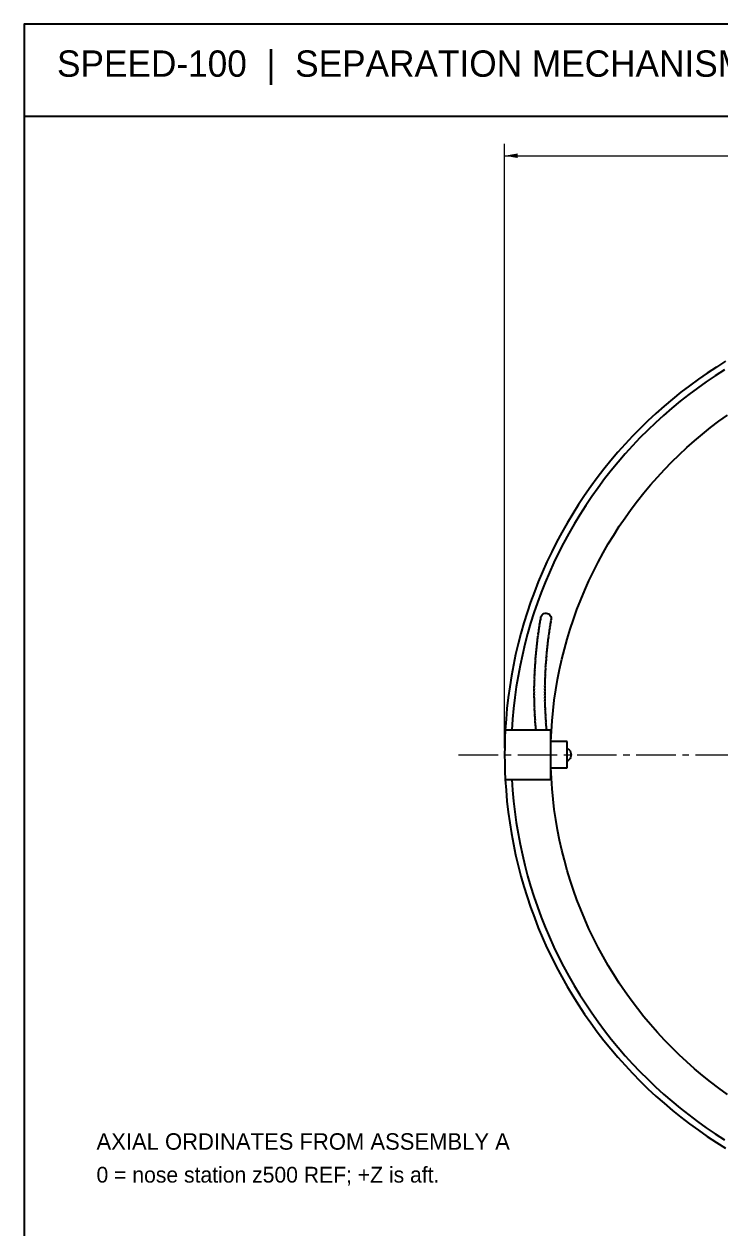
# Model space of a CAD drawing. Header units: millimetres. Extents: x 7 to 631, y -50 to 413.
# Drawn here: x 7 to 112.9, y 230 to 413 of the extents above; entities that cross this region are included whole.
import ezdxf

# ---------------------------------------------------------------- set-up
doc = ezdxf.new("R2010")
doc.units = ezdxf.units.MM
doc.linetypes.add('CENTER_STD', pattern=[9, 6, -1, 1, -1])
for name, color, linetype, lineweight in [('BORDER', 7, 'Continuous', 30), ('CENTER', 7, 'CENTER_STD', 13), ('DIM', 7, 'Continuous', 15), ('NOTES', 7, 'Continuous', 18), ('VISIBLE', 7, 'Continuous', 30)]:
    doc.layers.add(name, color=color, linetype=linetype, lineweight=lineweight)

msp = doc.modelspace()

# ---------------------------------------------------------------- linework, layer by layer
at = {"layer": 'BORDER'}
msp.add_line((7, 399), (587, 399), dxfattribs=at)
msp.add_lwpolyline([(7, 7), (587, 7), (587, 413), (7, 413)], close=True, dxfattribs=at)
at = {"layer": 'CENTER'}
msp.add_line((73, 302), (227, 302), dxfattribs=at)
at = {"layer": 'DIM'}
for p, q in [((80, 303), (80, 394.8)), ((80, 393), (220, 393))]:
    msp.add_line(p, q, dxfattribs=at)
msp.add_solid([(80, 393), (82, 393.35), (82, 392.65)], dxfattribs=at)
at = {"layer": 'VISIBLE'}
for points in [[(113.57579, 361.77689), (112.17196, 360.898555), (110.789305, 359.98725), (109.42859, 359.0435), (108.09058, 358.06782), (106.77603, 357.06077), (105.485665, 356.0229), (104.22021, 354.9548), (102.980375, 353.857065), (101.76686, 352.730305), (100.58033, 351.57516), (99.42146, 350.392265), (98.2909, 349.182295), (97.189275, 347.945915), (96.1172, 346.683825), (95.075285, 345.396725), (94.06411, 344.08534), (93.084235, 342.750405), (92.13621, 341.39266), (91.22057, 340.012875), (90.337825, 338.611815), (89.48847, 337.190265), (88.67298, 335.74902), (87.891805, 334.28889), (87.145395, 332.81069), (86.434155, 331.315245), (85.758495, 329.803395), (85.11878, 328.275985), (84.51538, 326.73387), (83.948625, 325.177915), (83.418835, 323.608985), (82.926305, 322.027965), (82.471315, 320.435735), (82.05411, 318.83319), (81.674935, 317.221225), (81.334, 315.60074), (81.031485, 313.972645), (80.767575, 312.337845), (80.542405, 310.697265), (80.356105, 309.051815), (80.208785, 307.40242), (80.10052, 305.75)], [(113.378325, 360.47951), (111.98991, 359.58674), (110.623245, 358.66102), (109.279115, 357.702865), (107.95829, 356.712835), (106.661525, 355.691495), (105.38956, 354.639425), (104.14313, 353.557225), (102.922945, 352.445525), (101.7297, 351.30495), (100.56408, 350.13616), (99.426755, 348.93982), (98.31837, 347.71662), (97.239565, 346.46725), (96.190955, 345.192435), (95.17314, 343.8929), (94.1867, 342.56939), (93.232205, 341.222665), (92.310195, 339.85349), (91.421205, 338.46265), (90.56574, 337.050945), (89.744285, 335.619175), (88.95732, 334.16817), (88.205285, 332.698755), (87.48862, 331.211765), (86.80773, 329.708065), (86.163, 328.1885), (85.55481, 326.653955), (84.9835, 325.105295), (84.4494, 323.54341), (83.95281, 321.9692), (83.494025, 320.38356), (83.0733, 318.7874), (82.690875, 317.181635), (82.346975, 315.567175), (82.04179, 313.944955), (81.7755, 312.315895), (81.548255, 310.680935), (81.360185, 309.041005), (81.211395, 307.39705), (81.10198, 305.75)], [(87.031755, 304), (87.101685, 305.577995), (87.211155, 307.153735), (87.360095, 308.72624), (87.54841, 310.294515), (87.775985, 311.85758), (88.04267, 313.414445), (88.348305, 314.964135), (88.692695, 316.505675), (89.075625, 318.038095), (89.49685, 319.560435), (89.95611, 321.07174), (90.45311, 322.57105), (90.987545, 324.057435), (91.559075, 325.52995), (92.167345, 326.987675), (92.811965, 328.42969), (93.492535, 329.855095), (94.208625, 331.26299), (94.95979, 332.65249), (95.74555, 334.02272), (96.565415, 335.37282), (97.41887, 336.70194), (98.30538, 338.00925), (99.224385, 339.293925), (100.175305, 340.55515), (101.157545, 341.792145), (102.17049, 343.004125), (103.213505, 344.19033), (104.285925, 345.35001), (105.387085, 346.48244), (106.516285, 347.58691), (107.67282, 348.662725), (108.855965, 349.709205), (110.064975, 350.725695), (111.299085, 351.71156), (112.55752, 352.66617), (113.839495, 353.588935)], [(85.40636, 322.11272), (85.399545, 322.27768), (85.42674, 322.44053), (85.486785, 322.59433)], [(85.486785, 322.59433), (85.48198, 322.770605), (85.51591, 322.94365), (85.586925, 323.10506), (85.69158, 323.24699), (85.824785, 323.36254), (85.98007, 323.446105), (86.14989, 323.493615), (86.325995, 323.50277), (86.499825, 323.47312), (86.662935, 323.406105), (86.8074, 323.304985), (86.926205, 323.17467), (87.013575, 323.021495), (87.06526, 322.8529), (87.078755, 322.677075), (87.0534, 322.502565), (86.990435, 322.33785)], [(86.990435, 322.33785), (86.996355, 322.17672), (86.96985, 322.01767), (86.91199, 321.86717)], [(85.12049, 320.185555), (85.10906, 320.34959), (85.131405, 320.5125), (85.18659, 320.6674)], [(85.18659, 320.6674), (85.17631, 320.83168), (85.199865, 320.99459), (85.256265, 321.149225)], [(85.256265, 321.149225), (85.24714, 321.31374), (85.271905, 321.47664), (85.329525, 321.631005)], [(85.329525, 321.631005), (85.32155, 321.79575), (85.34753, 321.95863), (85.40636, 322.11272)], [(86.697675, 320.45474), (86.70811, 320.29451), (86.686335, 320.135425), (86.633235, 319.98389)], [(86.76561, 320.92559), (86.774925, 320.76512), (86.75197, 320.60603), (86.697675, 320.45474)], [(86.83705, 321.39641), (86.845235, 321.23571), (86.821095, 321.076625), (86.76561, 320.92559)], [(86.91199, 321.86717), (86.919045, 321.70625), (86.89372, 321.54718), (86.83705, 321.39641)], [(84.891785, 318.258525), (84.875785, 318.42151), (84.893305, 318.584335), (84.943615, 318.74018)], [(84.943615, 318.74018), (84.92875, 318.903435), (84.947475, 319.066295), (84.999005, 319.22192)], [(84.999005, 319.22192), (84.985285, 319.385445), (85.005215, 319.54833), (85.057965, 319.70372)], [(85.057965, 319.70372), (85.045385, 319.867505), (85.066525, 320.030405), (85.12049, 320.185555)], [(86.460855, 318.571565), (86.47576, 318.41236), (86.4587, 318.253375), (86.410365, 318.100955)], [(86.51483, 319.042275), (86.52862, 318.8828), (86.510385, 318.723775), (86.460855, 318.571565)], [(86.572285, 319.51306), (86.58496, 319.353325), (86.56555, 319.19427), (86.51483, 319.042275)], [(86.633235, 319.98389), (86.64479, 319.823905), (86.6242, 319.664825), (86.572285, 319.51306)], [(84.72001, 316.33332), (84.699485, 316.49512), (84.712205, 316.65772), (84.757635, 316.81436)], [(84.757635, 316.81436), (84.738235, 316.976465), (84.75215, 317.139135), (84.7988, 317.29559)], [(84.7988, 317.29559), (84.78053, 317.457995), (84.795645, 317.620725), (84.843515, 317.77699)], [(84.843515, 317.77699), (84.82638, 317.939685), (84.842695, 318.10247), (84.891785, 318.258525)], [(86.279745, 316.689975), (86.29906, 316.53192), (86.286695, 316.37317), (86.243135, 316.220015)], [(86.319815, 317.160135), (86.338035, 317.00178), (86.324495, 316.84296), (86.279745, 316.689975)], [(86.363355, 317.63047), (86.38047, 317.471825), (86.36576, 317.31294), (86.319815, 317.160135)], [(86.410365, 318.100955), (86.426375, 317.942025), (86.410495, 317.783085), (86.363355, 317.63047)], [(84.604865, 314.411605), (84.579875, 314.5721), (84.587815, 314.73433), (84.62836, 314.891615)], [(84.62836, 314.891615), (84.60448, 315.052445), (84.613615, 315.214785), (84.65538, 315.37192)], [(84.65538, 315.37192), (84.632615, 315.533085), (84.64294, 315.695515), (84.685925, 315.8525)], [(84.685925, 315.8525), (84.66428, 316.01398), (84.6758, 316.176505), (84.72001, 316.33332)], [(86.180295, 315.28081), (86.202895, 315.1237), (86.19403, 314.96522), (86.15405, 314.81161)], [(86.20999, 315.750285), (86.231495, 315.592855), (86.221465, 315.434275), (86.180295, 315.28081)], [(86.243135, 316.220015), (86.26355, 316.06227), (86.252355, 315.9036), (86.20999, 315.750285)], [(84.55547, 312.973615), (84.527165, 313.133045), (84.531545, 313.29491), (84.56843, 313.45258)], [(84.56843, 313.45258), (84.541225, 313.61237), (84.546785, 313.77437), (84.58489, 313.93192)], [(84.58489, 313.93192), (84.55879, 314.092065), (84.56554, 314.254185), (84.604865, 314.411605)], [(86.09595, 313.40593), (86.12287, 313.25018), (86.11865, 313.09218), (86.08344, 312.938095)], [(86.111885, 313.874145), (86.13773, 313.718045), (86.13235, 313.55991), (86.09595, 313.40593)], [(86.131245, 314.34271), (86.156015, 314.18627), (86.149475, 314.02801), (86.111885, 313.874145)], [(86.15405, 314.81161), (86.177735, 314.65483), (86.17003, 314.496455), (86.131245, 314.34271)], [(84.53859, 311.061995), (84.505915, 311.219905), (84.505575, 311.381165), (84.53758, 311.53921)], [(84.53758, 311.53921), (84.505995, 311.697515), (84.50683, 311.858935), (84.540055, 312.016905)], [(84.540055, 312.016905), (84.50956, 312.17559), (84.511575, 312.33717), (84.546015, 312.495045)], [(84.546015, 312.495045), (84.516615, 312.65411), (84.51981, 312.815835), (84.55547, 312.973615)], [(86.06868, 312.00366), (86.098805, 311.84901), (86.09804, 311.691455), (86.06641, 311.53711)], [(86.06641, 311.53711), (86.0976, 311.38284), (86.09798, 311.225455), (86.06754, 311.071035)], [(86.074355, 312.47066), (86.103415, 312.31564), (86.1015, 312.15793), (86.06868, 312.00366)], [(86.08344, 312.938095), (86.111435, 312.782705), (86.108365, 312.624845), (86.074355, 312.47066)], [(84.54307, 310.58528), (84.509315, 310.742795), (84.5078, 310.903875), (84.53859, 311.061995)], [(84.55102, 310.10909), (84.516185, 310.2662), (84.5135, 310.427095), (84.54307, 310.58528)], [(84.562425, 309.63345), (84.52652, 309.790145), (84.522665, 309.950855), (84.55102, 310.10909)], [(84.577285, 309.15839), (84.54031, 309.314665), (84.53529, 309.475175), (84.562425, 309.63345)], [(86.06754, 311.071035), (86.099785, 310.917155), (86.101315, 310.759945), (86.072065, 310.605465)], [(86.072065, 310.605465), (86.10536, 310.451985), (86.108035, 310.294955), (86.079975, 310.140425)], [(86.079975, 310.140425), (86.11432, 309.987345), (86.11813, 309.830505), (86.09126, 309.67594)], [(86.09126, 309.67594), (86.12665, 309.523265), (86.1316, 309.366625), (86.105915, 309.212025)], [(84.59559, 308.68393), (84.55755, 308.839775), (84.551365, 309.00008), (84.577285, 309.15839)], [(84.617335, 308.210095), (84.57823, 308.365505), (84.570885, 308.525595), (84.59559, 308.68393)], [(84.642505, 307.736915), (84.60234, 307.89188), (84.593835, 308.051745), (84.617335, 308.210095)], [(84.671095, 307.26441), (84.629875, 307.418925), (84.62022, 307.578555), (84.642505, 307.736915)], [(86.105915, 309.212025), (86.14235, 309.059775), (86.148435, 308.90334), (86.12394, 308.748715)], [(86.12394, 308.748715), (86.16141, 308.596885), (86.168625, 308.44067), (86.145315, 308.28603)], [(86.145315, 308.28603), (86.183815, 308.134635), (86.192165, 307.97864), (86.170035, 307.823995)], [(86.170035, 307.823995), (86.20957, 307.673035), (86.219045, 307.517275), (86.1981, 307.362635)], [(80.10052, 305.75), (80.04468, 304.500665), (80.01117, 303.25053), (80, 302)], [(87, 305.75), (80.10052, 305.75)], [(84.703095, 306.792605), (84.66083, 306.946665), (84.65002, 307.10605), (84.671095, 307.26441)], [(84.7385, 306.321525), (84.69519, 306.47512), (84.68323, 306.634255), (84.703095, 306.792605)], [(84.777305, 305.85119), (84.732955, 306.00432), (84.719845, 306.1632), (84.7385, 306.321525)], [(84.76247, 305.75), (84.777305, 305.85119)], [(86.1981, 307.362635), (86.238655, 307.21212), (86.249255, 307.056595), (86.22949, 306.90197)], [(86.22949, 306.90197), (86.27107, 306.75191), (86.28279, 306.596635), (86.264205, 306.44203)], [(86.264205, 306.44203), (86.3068, 306.292425), (86.319635, 306.13741), (86.302235, 305.982835)], [(86.302235, 305.982835), (86.338445, 305.868485), (86.357155, 305.75)], [(87, 298.25), (87, 305.75)], [(89.5, 304), (87, 304)], [(89.5, 300), (89.5, 304)], [(89.5, 302.979795), (89.67009, 302.87234), (89.817765, 302.735705), (89.938085, 302.574455), (90.02702, 302.39399), (90.0816, 302.200345), (90.1, 302), (90.0816, 301.799655), (90.02702, 301.60601), (89.938085, 301.425545), (89.817765, 301.264295), (89.67009, 301.12766), (89.5, 301.020205)], [(80, 302), (80.01117, 300.74947), (80.04468, 299.499335), (80.10052, 298.25)], [(87, 300), (89.5, 300)], [(113.839495, 250.411065), (112.55752, 251.33383), (111.299085, 252.28844), (110.064975, 253.274305), (108.855965, 254.290795), (107.67282, 255.337275), (106.516285, 256.41309), (105.387085, 257.51756), (104.285925, 258.64999), (103.213505, 259.80967), (102.17049, 260.995875), (101.157545, 262.207855), (100.175305, 263.44485), (99.224385, 264.706075), (98.30538, 265.99075), (97.41887, 267.29806), (96.565415, 268.62718), (95.74555, 269.97728), (94.95979, 271.34751), (94.208625, 272.73701), (93.492535, 274.144905), (92.811965, 275.57031), (92.167345, 277.012325), (91.559075, 278.47005), (90.987545, 279.942565), (90.45311, 281.42895), (89.95611, 282.92826), (89.49685, 284.439565), (89.075625, 285.961905), (88.692695, 287.494325), (88.348305, 289.035865), (88.04267, 290.585555), (87.775985, 292.14242), (87.54841, 293.705485), (87.360095, 295.27376), (87.211155, 296.846265), (87.101685, 298.422005), (87.031755, 300)], [(80.10052, 298.25), (87, 298.25)], [(80.10052, 298.25), (80.208785, 296.59758), (80.356105, 294.948185), (80.542405, 293.302735), (80.767575, 291.662155), (81.031485, 290.027355), (81.334, 288.39926), (81.674935, 286.778775), (82.05411, 285.16681), (82.471315, 283.564265), (82.926305, 281.972035), (83.418835, 280.391015), (83.948625, 278.822085), (84.51538, 277.26613), (85.11878, 275.724015), (85.758495, 274.196605), (86.434155, 272.684755), (87.145395, 271.18931), (87.891805, 269.71111), (88.67298, 268.25098), (89.48847, 266.809735), (90.337825, 265.388185), (91.22057, 263.987125), (92.13621, 262.60734), (93.084235, 261.249595), (94.06411, 259.91466), (95.075285, 258.603275), (96.1172, 257.316175), (97.189275, 256.054085), (98.2909, 254.817705), (99.42146, 253.607735), (100.58033, 252.42484), (101.76686, 251.269695), (102.980375, 250.142935), (104.22021, 249.0452), (105.485665, 247.9771), (106.77603, 246.93923), (108.09058, 245.93218), (109.42859, 244.9565), (110.789305, 244.01275), (112.17196, 243.101445), (113.57579, 242.22311)], [(81.10198, 298.25), (81.211395, 296.60295), (81.360185, 294.958995), (81.548255, 293.319065), (81.7755, 291.684105), (82.04179, 290.055045), (82.346975, 288.432825), (82.690875, 286.818365), (83.0733, 285.2126), (83.494025, 283.61644), (83.95281, 282.0308), (84.4494, 280.45659), (84.9835, 278.894705), (85.55481, 277.346045), (86.163, 275.8115), (86.80773, 274.291935), (87.48862, 272.788235), (88.205285, 271.301245), (88.95732, 269.83183), (89.744285, 268.380825), (90.56574, 266.949055), (91.421205, 265.53735), (92.310195, 264.14651), (93.232205, 262.777335), (94.1867, 261.43061), (95.17314, 260.1071), (96.190955, 258.807565), (97.239565, 257.53275), (98.31837, 256.28338), (99.426755, 255.06018), (100.56408, 253.86384), (101.7297, 252.69505), (102.922945, 251.554475), (104.14313, 250.442775), (105.38956, 249.360575), (106.661525, 248.308505), (107.95829, 247.287165), (109.279115, 246.297135), (110.623245, 245.33898), (111.98991, 244.41326), (113.378325, 243.52049)]]:
    msp.add_lwpolyline(points, dxfattribs=at)

# ---------------------------------------------------------------- texts
at = {"layer": 'NOTES'}
for s, height, p in [('SPEED-100  |  SEPARATION MECHANISM ASSEMBLY', 4, (12, 405)), ('AXIAL ORDINATES FROM ASSEMBLY A', 2.5, (18, 242)), ('0 = nose station z500 REF; +Z is aft.', 2.4, (18, 237))]:
    msp.add_text(s, height=height, dxfattribs=at).set_placement(p)

doc.saveas('drawing.dxf')
